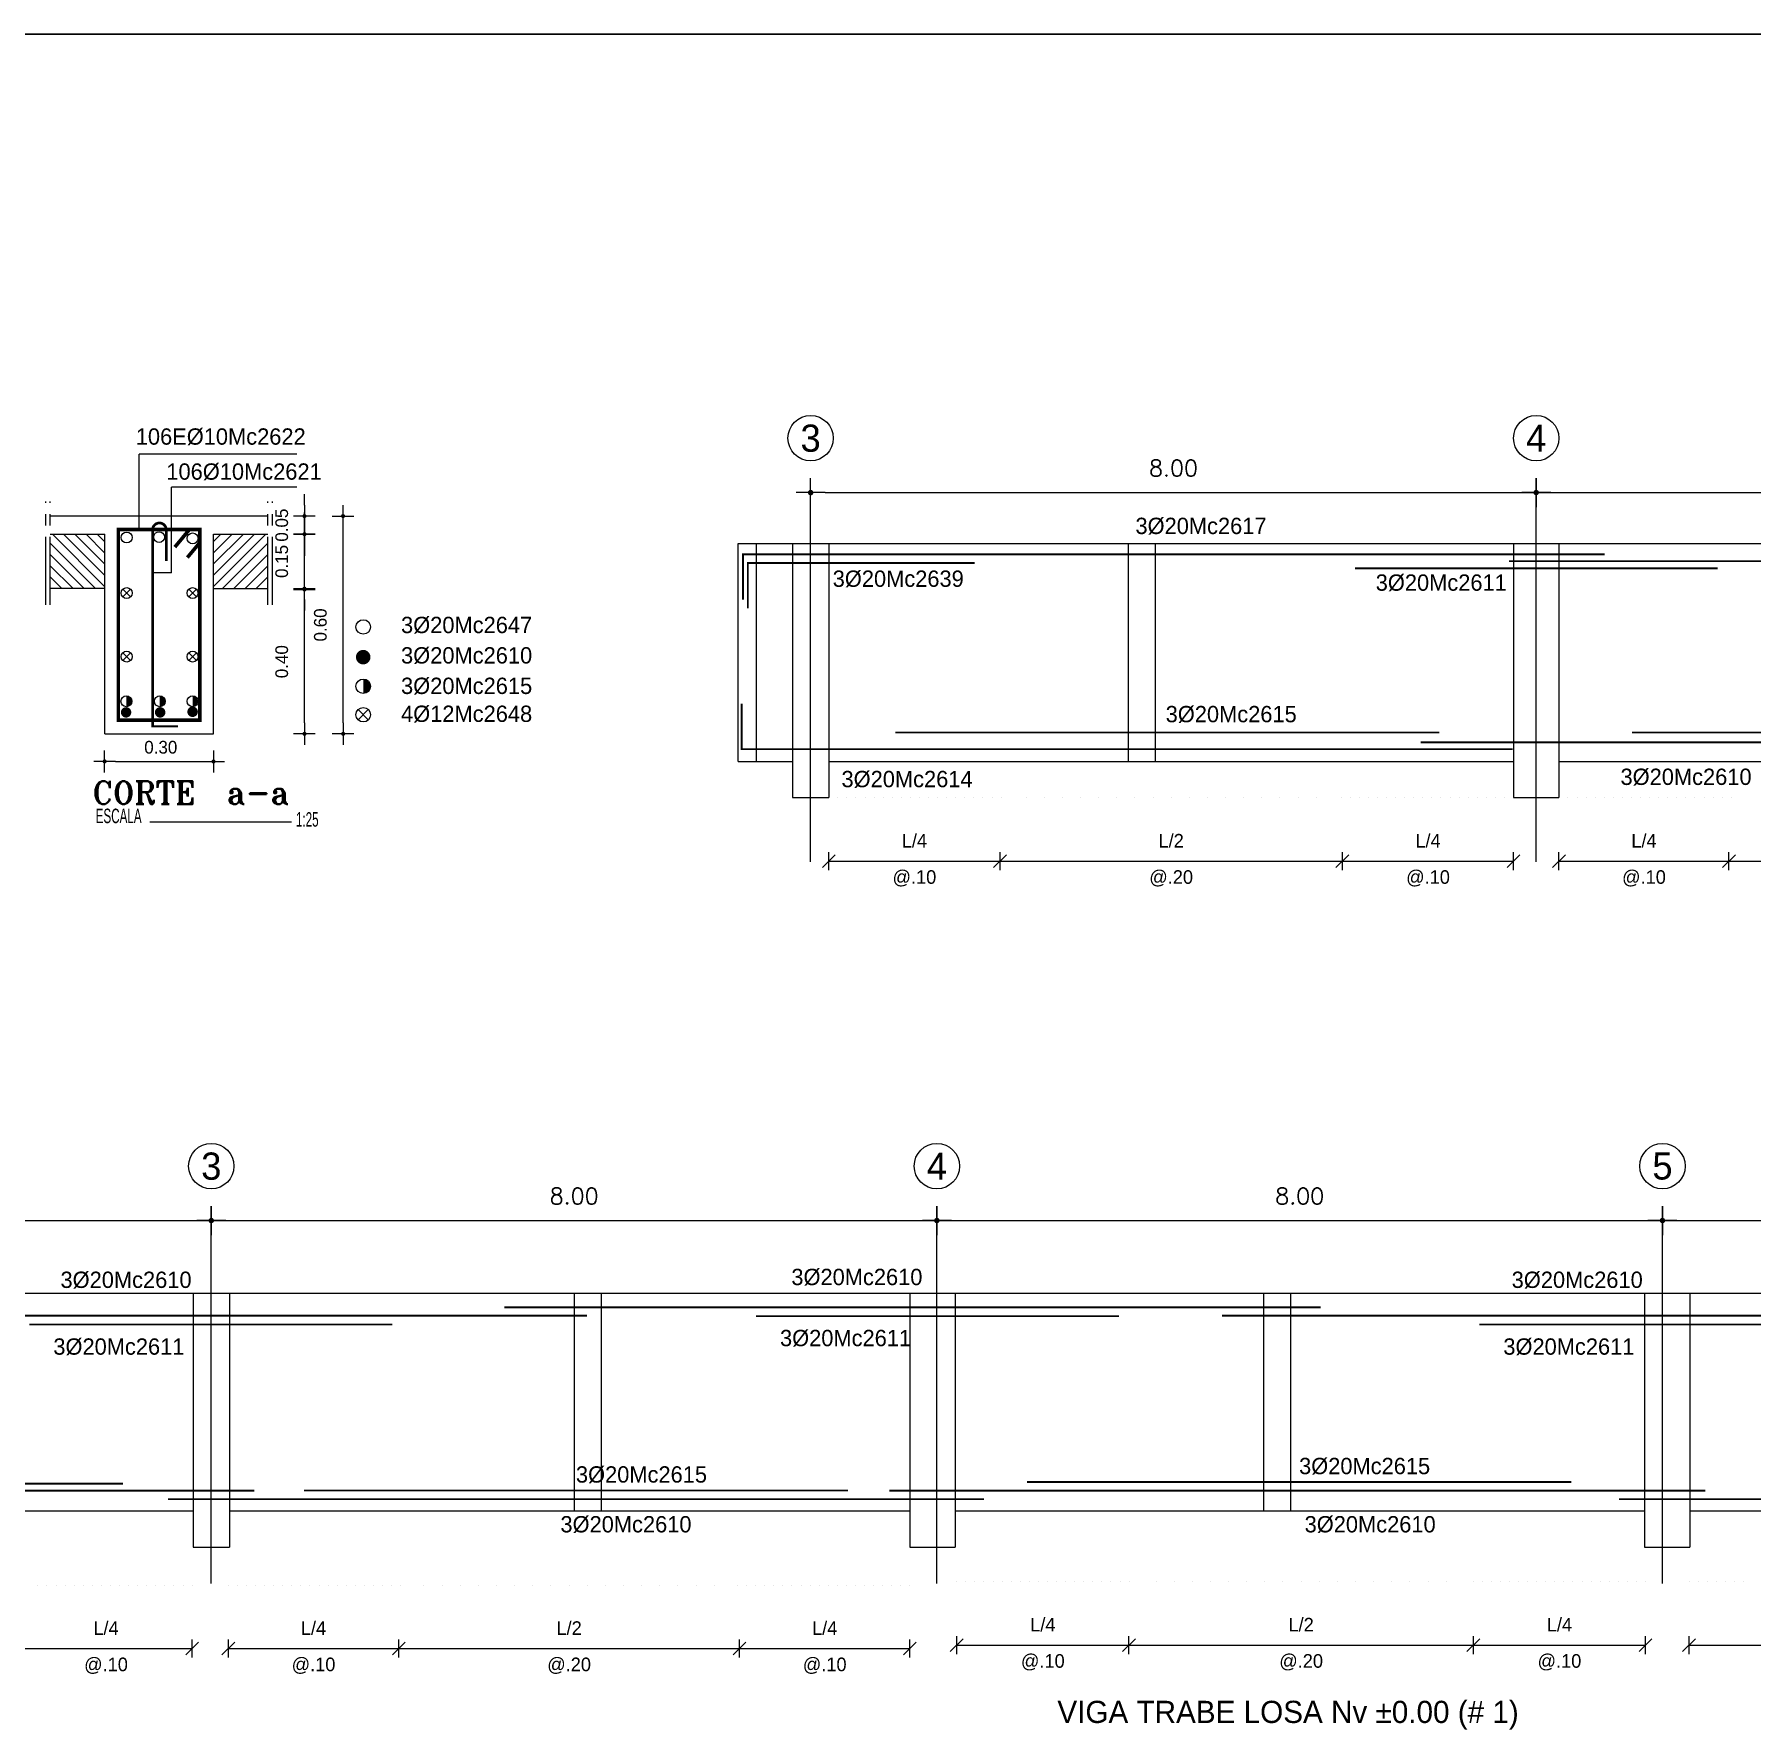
# Model space of a CAD drawing. Extents: x -2 to 140, y 23 to 108.
# Drawn here: x 49.76 to 68.69, y 81.12 to 99.81 of the extents above; entities that cross this region are included whole.
import ezdxf
from ezdxf.enums import TextEntityAlignment as Align

# ---------------------------------------------------------------- set-up
doc = ezdxf.new("R2010")
doc.units = 0
doc.header["$MEASUREMENT"] = 0
doc.linetypes.add('CENTER2', pattern=[1.125, 0.75, -0.125, 0.125, -0.125])
doc.layers.get('0').update_dxf_attribs({"linetype": 'CONTINUOUS'})
doc.layers.get('DEFPOINTS').update_dxf_attribs({"color": 8, "linetype": 'CONTINUOUS'})
for name, color, linetype in [('ACEROS', 5, 'CONTINUOUS'), ('EJES', 1, 'CONTINUOUS'), ('ESTRIBOS', 2, 'CONTINUOUS'), ('HIERROS', 5, 'CONTINUOUS'), ('L1', 5, 'CONTINUOUS'), ('LINEAS', 7, 'CONTINUOUS'), ('PLANILL1', 7, 'CONTINUOUS'), ('VIGAS', 7, 'CONTINUOUS')]:
    doc.layers.add(name, color=color, linetype=linetype)
doc.styles.add('ROMANT', font='romant')
doc.styles.add('STANDART', font='TXT.SHX', dxfattribs={"height": 0.18})
doc.dimstyles.new('ESCALA25', dxfattribs={"dimscale": 2, "dimtxt": 0.07, "dimasz": 0.06, "dimexe": 0, "dimexo": 0.06, "dimgap": 0.09, "dimtad": 1, "dimlfac": 0.25, "dimzin": 0, "dimtxsty": 'STANDARD', "dimblk": 'DOT', "dimcen": 0.09, "dimse1": 1, "dimse2": 1, "dimclrd": 1, "dimclre": 1, "dimclrt": 2, "dimazin": 3, "dimtfac": 1, "dimtix": 1, "dimtmove": 0, "dimatfit": 3, "dimtvp": 1.428571, "dimtolj": 1, "dimtzin": 0})
doc.dimstyles.new('STYLE100', dxfattribs={"dimscale": 2, "dimtxt": 0.08, "dimasz": 0.08, "dimexe": 0, "dimexo": 0.06, "dimgap": 0.09, "dimtad": 1, "dimzin": 0, "dimtxsty": 'STANDART', "dimblk": 'DOT', "dimcen": 0.09, "dimse1": 1, "dimse2": 1, "dimclrd": 1, "dimclre": 1, "dimclrt": 2, "dimazin": 3, "dimtfac": 1, "dimtix": 1, "dimtmove": 0, "dimatfit": 3, "dimtvp": 1.25, "dimtolj": 1, "dimtzin": 0})

# ---------------------------------------------------------------- blocks, each defined once
blk = doc.blocks.new('DOT')
at = {"color": 0}
for p, q in [((-1, 0), (1, 0)), ((0, 1), (0, -1))]:
    blk.add_line(p, q, dxfattribs=at)
at = {"color": 2, "linetype": 'BYBLOCK', "const_width": 0.1875}
blk.add_lwpolyline([(0.09375, 0, 1), (-0.09375, 0, 1)], format="xyb", close=True, dxfattribs=at)
blk = doc.blocks.new('*D4')
at = {"color": 1, "linetype": 'BYBLOCK'}
blk.add_line((30.108, 32.466), (31.068, 32.466), dxfattribs=at)
at = {"layer": 'DEFPOINTS', "color": 0, "linetype": 'BYBLOCK'}
for p in [(29.988, 32.401), (31.188, 32.466), (31.188, 32.401)]:
    blk.add_point(p, dxfattribs=at)
at = {"color": 1, "linetype": 'BYBLOCK', "xscale": 0.12, "yscale": 0.12, "zscale": 0.12, "rotation": 180}
blk.add_blockref('DOT', (29.988, 32.466), dxfattribs=at)
at = {"color": 1, "linetype": 'BYBLOCK', "xscale": 0.12, "yscale": 0.12, "zscale": 0.12}
blk.add_blockref('DOT', (31.188, 32.466), dxfattribs=at)
at = {"color": 2, "linetype": 'BYBLOCK', "insert": (30.607, 32.622), "char_height": 0.14, "attachment_point": 5}
blk.add_mtext('\\A1;0.30', dxfattribs=at)
blk = doc.blocks.new('_DOT')
at = {"color": 0, "linetype": 'BYBLOCK'}
blk.add_line((-0.5, 0), (-1, 0), dxfattribs=at)
at = {"color": 0, "linetype": 'BYBLOCK', "const_width": 0.5}
blk.add_lwpolyline([(-0.25, 0, 1), (0.25, 0, 1)], format="xyb", close=True, dxfattribs=at)
blk = doc.blocks.new('*X1')
at = {"color": 0}
for p, q in [((24.221, 27.809), (24.797, 28.386)), ((24.221, 27.933), (24.674, 28.386)), ((24.221, 28.057), (24.55, 28.386)), ((24.221, 28.181), (24.426, 28.386)), ((24.221, 28.304), (24.302, 28.386)), ((24.321, 27.786), (24.821, 28.286)), ((24.445, 27.786), (24.821, 28.162)), ((24.568, 27.786), (24.821, 28.038)), ((24.692, 27.786), (24.821, 27.914)), ((24.816, 27.786), (24.821, 27.791))]:
    blk.add_line(p, q, dxfattribs=at)
blk = doc.blocks.new('*D2')
at = {"color": 1, "linetype": 'BYBLOCK'}
for p, q in [((32.191, 35.091), (32.191, 35.211)), ((32.191, 34.371), (32.191, 34.971)), ((32.191, 34.251), (32.191, 34.131))]:
    blk.add_line(p, q, dxfattribs=at)
at = {"layer": 'DEFPOINTS', "color": 0, "linetype": 'BYBLOCK'}
for p in [(31.188, 34.971), (32.191, 34.971), (31.188, 34.371)]:
    blk.add_point(p, dxfattribs=at)
at = {"color": 1, "linetype": 'BYBLOCK', "xscale": 0.12, "yscale": 0.12, "zscale": 0.12}
for p, rotation in [((32.191, 34.971), 270), ((32.191, 34.371), 90)]:
    blk.add_blockref('DOT', p, dxfattribs=dict(at, rotation=rotation))
at = {"color": 2, "linetype": 'BYBLOCK', "insert": (31.941, 34.671), "char_height": 0.14, "attachment_point": 5, "rotation": 90}
blk.add_mtext('\\A1;0.15', dxfattribs=at)
blk = doc.blocks.new('*D3')
at = {"color": 1, "linetype": 'BYBLOCK'}
blk.add_line((32.617, 32.891), (32.617, 35.051), dxfattribs=at)
at = {"layer": 'DEFPOINTS', "color": 0, "linetype": 'BYBLOCK'}
for p in [(31.228, 35.171), (32.617, 35.171), (31.228, 32.771)]:
    blk.add_point(p, dxfattribs=at)
at = {"color": 1, "linetype": 'BYBLOCK', "xscale": 0.12, "yscale": 0.12, "zscale": 0.12}
for p, rotation in [((32.617, 35.171), 90), ((32.617, 32.771), 270)]:
    blk.add_blockref('DOT', p, dxfattribs=dict(at, rotation=rotation))
at = {"color": 2, "linetype": 'BYBLOCK', "insert": (32.367, 33.971), "char_height": 0.14, "attachment_point": 5, "rotation": 90}
blk.add_mtext('\\A1;0.60', dxfattribs=at)
blk = doc.blocks.new('*D5')
at = {"color": 1, "linetype": 'BYBLOCK'}
blk.add_line((32.191, 32.891), (32.191, 34.241), dxfattribs=at)
at = {"layer": 'DEFPOINTS', "color": 0, "linetype": 'BYBLOCK'}
for p in [(31.273, 34.361), (32.191, 34.361), (31.273, 32.771)]:
    blk.add_point(p, dxfattribs=at)
at = {"color": 1, "linetype": 'BYBLOCK', "xscale": 0.12, "yscale": 0.12, "zscale": 0.12}
for p, rotation in [((32.191, 34.361), 90), ((32.191, 32.771), 270)]:
    blk.add_blockref('DOT', p, dxfattribs=dict(at, rotation=rotation))
at = {"color": 2, "linetype": 'BYBLOCK', "insert": (31.941, 33.566), "char_height": 0.14, "attachment_point": 5, "rotation": 90}
blk.add_mtext('\\A1;0.40', dxfattribs=at)
blk = doc.blocks.new('*D6')
at = {"color": 1, "linetype": 'BYBLOCK'}
for p, q in [((32.191, 35.291), (32.191, 35.411)), ((32.191, 34.971), (32.191, 35.171)), ((32.191, 34.851), (32.191, 34.731))]:
    blk.add_line(p, q, dxfattribs=at)
at = {"layer": 'DEFPOINTS', "color": 0, "linetype": 'BYBLOCK'}
for p in [(32.191, 35.171), (32.191, 35.171), (31.188, 34.971)]:
    blk.add_point(p, dxfattribs=at)
at = {"color": 1, "linetype": 'BYBLOCK', "xscale": 0.12, "yscale": 0.12, "zscale": 0.12}
for p, rotation in [((32.191, 35.171), 270), ((32.191, 34.971), 90)]:
    blk.add_blockref('DOT', p, dxfattribs=dict(at, rotation=rotation))
at = {"color": 2, "linetype": 'BYBLOCK', "insert": (31.941, 35.071), "char_height": 0.14, "attachment_point": 5, "rotation": 90}
blk.add_mtext('\\A1;0.05', dxfattribs=at)
blk = doc.blocks.new('*D126')
at = {"color": 1, "linetype": 'BYBLOCK'}
blk.add_line((58.477, 94.761), (66.157, 94.761), dxfattribs=at)
at = {"layer": 'DEFPOINTS', "color": 0, "linetype": 'BYBLOCK'}
for p in [(58.317, 94.761), (66.317, 94.761), (66.317, 94.761)]:
    blk.add_point(p, dxfattribs=at)
at = {"color": 1, "linetype": 'BYBLOCK', "xscale": 0.16, "yscale": 0.16, "zscale": 0.16, "rotation": 180}
blk.add_blockref('DOT', (58.317, 94.761), dxfattribs=at)
at = {"color": 1, "linetype": 'BYBLOCK', "xscale": 0.16, "yscale": 0.16, "zscale": 0.16}
blk.add_blockref('DOT', (66.317, 94.761), dxfattribs=at)
at = {"color": 2, "linetype": 'BYBLOCK', "insert": (62.317, 95.031), "char_height": 0.18, "attachment_point": 5, "style": 'STANDART'}
blk.add_mtext('\\A1;8.00', dxfattribs=at)
blk = doc.blocks.new('*D127')
at = {"color": 1, "linetype": 'BYBLOCK'}
blk.add_line((66.477, 94.761), (74.157, 94.761), dxfattribs=at)
at = {"layer": 'DEFPOINTS', "color": 0, "linetype": 'BYBLOCK'}
for p in [(66.317, 94.761), (74.317, 94.761), (74.317, 94.761)]:
    blk.add_point(p, dxfattribs=at)
at = {"color": 1, "linetype": 'BYBLOCK', "xscale": 0.16, "yscale": 0.16, "zscale": 0.16, "rotation": 180}
blk.add_blockref('DOT', (66.317, 94.761), dxfattribs=at)
at = {"color": 1, "linetype": 'BYBLOCK', "xscale": 0.16, "yscale": 0.16, "zscale": 0.16}
blk.add_blockref('DOT', (74.317, 94.761), dxfattribs=at)
at = {"color": 2, "linetype": 'BYBLOCK', "insert": (70.317, 95.031), "char_height": 0.18, "attachment_point": 5, "style": 'STANDART'}
blk.add_mtext('\\A1;8.00', dxfattribs=at)
blk = doc.blocks.new('*D133')
at = {"color": 1, "linetype": 'BYBLOCK'}
blk.add_line((43.869, 86.736), (51.549, 86.736), dxfattribs=at)
at = {"layer": 'DEFPOINTS', "color": 0, "linetype": 'BYBLOCK'}
for p in [(43.709, 86.736), (51.709, 86.736), (51.709, 86.736)]:
    blk.add_point(p, dxfattribs=at)
at = {"color": 1, "linetype": 'BYBLOCK', "xscale": 0.16, "yscale": 0.16, "zscale": 0.16, "rotation": 180}
blk.add_blockref('DOT', (43.709, 86.736), dxfattribs=at)
at = {"color": 1, "linetype": 'BYBLOCK', "xscale": 0.16, "yscale": 0.16, "zscale": 0.16}
blk.add_blockref('DOT', (51.709, 86.736), dxfattribs=at)
at = {"color": 2, "linetype": 'BYBLOCK', "insert": (47.709, 87.006), "char_height": 0.18, "attachment_point": 5, "style": 'STANDART'}
blk.add_mtext('\\A1;8.00', dxfattribs=at)
blk = doc.blocks.new('*D134')
at = {"color": 1, "linetype": 'BYBLOCK'}
blk.add_line((51.869, 86.736), (59.549, 86.736), dxfattribs=at)
at = {"layer": 'DEFPOINTS', "color": 0, "linetype": 'BYBLOCK'}
for p in [(51.709, 86.736), (59.709, 86.736), (59.709, 86.736)]:
    blk.add_point(p, dxfattribs=at)
at = {"color": 1, "linetype": 'BYBLOCK', "xscale": 0.16, "yscale": 0.16, "zscale": 0.16, "rotation": 180}
blk.add_blockref('DOT', (51.709, 86.736), dxfattribs=at)
at = {"color": 1, "linetype": 'BYBLOCK', "xscale": 0.16, "yscale": 0.16, "zscale": 0.16}
blk.add_blockref('DOT', (59.709, 86.736), dxfattribs=at)
at = {"color": 2, "linetype": 'BYBLOCK', "insert": (55.709, 87.006), "char_height": 0.18, "attachment_point": 5, "style": 'STANDART'}
blk.add_mtext('\\A1;8.00', dxfattribs=at)
blk = doc.blocks.new('*D135')
at = {"color": 1, "linetype": 'BYBLOCK'}
blk.add_line((59.869, 86.736), (67.549, 86.736), dxfattribs=at)
at = {"layer": 'DEFPOINTS', "color": 0, "linetype": 'BYBLOCK'}
for p in [(59.709, 86.736), (67.709, 86.736), (67.709, 86.736)]:
    blk.add_point(p, dxfattribs=at)
at = {"color": 1, "linetype": 'BYBLOCK', "xscale": 0.16, "yscale": 0.16, "zscale": 0.16, "rotation": 180}
blk.add_blockref('DOT', (59.709, 86.736), dxfattribs=at)
at = {"color": 1, "linetype": 'BYBLOCK', "xscale": 0.16, "yscale": 0.16, "zscale": 0.16}
blk.add_blockref('DOT', (67.709, 86.736), dxfattribs=at)
at = {"color": 2, "linetype": 'BYBLOCK', "insert": (63.709, 87.006), "char_height": 0.18, "attachment_point": 5, "style": 'STANDART'}
blk.add_mtext('\\A1;8.00', dxfattribs=at)
blk = doc.blocks.new('*D136')
at = {"color": 1, "linetype": 'BYBLOCK'}
blk.add_line((67.869, 86.736), (75.549, 86.736), dxfattribs=at)
at = {"layer": 'DEFPOINTS', "color": 0, "linetype": 'BYBLOCK'}
for p in [(67.709, 86.736), (75.709, 86.736), (75.709, 86.736)]:
    blk.add_point(p, dxfattribs=at)
at = {"color": 1, "linetype": 'BYBLOCK', "xscale": 0.16, "yscale": 0.16, "zscale": 0.16, "rotation": 180}
blk.add_blockref('DOT', (67.709, 86.736), dxfattribs=at)
at = {"color": 1, "linetype": 'BYBLOCK', "xscale": 0.16, "yscale": 0.16, "zscale": 0.16}
blk.add_blockref('DOT', (75.709, 86.736), dxfattribs=at)
at = {"color": 2, "linetype": 'BYBLOCK', "insert": (71.709, 87.006), "char_height": 0.18, "attachment_point": 5, "style": 'STANDART'}
blk.add_mtext('\\A1;8.00', dxfattribs=at)

msp = doc.modelspace()

# ---------------------------------------------------------------- linework, layer by layer
at = {"color": 6}
msp.add_line((30.163, 99.813), (139.82, 99.813), dxfattribs=at)
for p, q in [((58.447, 90.627), (58.588, 90.769)), ((58.517, 90.598), (58.517, 90.798)), ((58.517, 90.698), (60.405, 90.698)), ((60.334, 90.627), (60.476, 90.769)), ((60.405, 90.598), (60.405, 90.798)), ((60.405, 90.698), (64.18, 90.698)), ((64.109, 90.627), (64.251, 90.769)), ((64.18, 90.598), (64.18, 90.798)), ((64.18, 90.698), (66.067, 90.698)), ((65.997, 90.627), (66.138, 90.769)), ((66.067, 90.598), (66.067, 90.798)), ((66.497, 90.627), (66.638, 90.769)), ((66.567, 90.598), (66.567, 90.798)), ((66.567, 90.698), (68.442, 90.698)), ((68.372, 90.627), (68.513, 90.769)), ((68.442, 90.598), (68.442, 90.798)), ((68.442, 90.698), (72.192, 90.698)), ((49.599, 82.018), (51.497, 82.018)), ((51.427, 81.947), (51.568, 82.088)), ((51.497, 81.918), (51.497, 82.118)), ((51.826, 81.947), (51.968, 82.088)), ((51.897, 81.918), (51.897, 82.118)), ((51.897, 82.018), (53.776, 82.018)), ((53.705, 81.947), (53.846, 82.088)), ((53.776, 81.918), (53.776, 82.118)), ((53.776, 82.018), (57.533, 82.018)), ((57.462, 81.947), (57.604, 82.088)), ((57.533, 81.918), (57.533, 82.118)), ((57.533, 82.018), (59.411, 82.018)), ((59.341, 81.947), (59.482, 82.088)), ((59.411, 81.918), (59.411, 82.118)), ((59.857, 81.985), (59.999, 82.126)), ((59.928, 81.956), (59.928, 82.156)), ((59.928, 82.056), (61.827, 82.056)), ((61.756, 81.985), (61.897, 82.126)), ((61.827, 81.956), (61.827, 82.156)), ((61.827, 82.056), (65.624, 82.056)), ((65.553, 81.985), (65.695, 82.126)), ((65.624, 81.956), (65.624, 82.156)), ((65.624, 82.056), (67.522, 82.056)), ((67.452, 81.985), (67.593, 82.126)), ((67.522, 81.956), (67.522, 82.156)), ((67.931, 81.985), (68.073, 82.126)), ((68.002, 81.956), (68.002, 82.156)), ((68.002, 82.056), (69.881, 82.056))]:
    msp.add_line(p, q)
for centre in [(58.317, 95.361), (66.317, 95.361), (51.709, 87.336), (59.709, 87.336), (67.709, 87.336)]:
    msp.add_circle(centre, 0.25)
at = {"layer": 'ACEROS', "color": 5, "linetype": 'CONTINUOUS', "const_width": 0.04}
msp.add_lwpolyline([(50.684, 92.253), (50.684, 94.353), (51.584, 94.353), (51.584, 92.253)], close=True, dxfattribs=at)
at = {"layer": 'ACEROS', "const_width": 0.02}
for points in [[(67.071, 94.08), (57.571, 94.08), (57.571, 93.58)], [(60.125, 93.984), (57.625, 93.984), (57.625, 93.484)], [(68.319, 93.926), (64.319, 93.926)], [(66.018, 94.005), (75.018, 94.005)], [(66.056, 91.933), (57.556, 91.933), (57.556, 92.433)], [(65.25, 92.116), (59.25, 92.116)], [(73.372, 92.116), (67.372, 92.116)], [(65.044, 92.008), (74.044, 92.008)], [(54.94, 85.779), (63.94, 85.779)], [(46.852, 85.687), (55.852, 85.687)], [(53.704, 85.589), (49.704, 85.589)], [(61.716, 85.682), (57.716, 85.682)], [(62.852, 85.687), (71.852, 85.687)], [(69.69, 85.589), (65.69, 85.589)], [(43.183, 83.759), (52.183, 83.759)], [(50.737, 83.835), (44.737, 83.835)], [(58.73, 83.761), (52.73, 83.761)], [(59.183, 83.759), (68.183, 83.759)], [(66.703, 83.854), (60.703, 83.854)], [(51.23, 83.665), (60.23, 83.665)], [(67.23, 83.665), (76.23, 83.665)]]:
    msp.add_lwpolyline(points, dxfattribs=at)
at = {"layer": 'DEFPOINTS', "color": 0, "linetype": 'BYBLOCK'}
msp.add_point((50.227, 92.103), dxfattribs=at)
at = {"layer": 'EJES', "color": 7, "linetype": 'CONTINUOUS'}
for p, q in [((51.27, 93.875), (51.27, 94.819)), ((51.27, 93.875), (51.062, 93.875)), ((51.033, 91.131), (52.594, 91.131))]:
    msp.add_line(p, q, dxfattribs=at)
at = {"layer": 'EJES'}
for p, q in [((58.317, 90.692), (58.317, 94.761)), ((66.317, 90.692), (66.317, 94.761)), ((51.709, 82.736), (51.709, 86.736)), ((59.709, 82.736), (59.709, 86.736)), ((67.709, 82.736), (67.709, 86.736))]:
    msp.add_line(p, q, dxfattribs=at)
at = {"layer": 'ESTRIBOS'}
for p, q in [((58.517, 91.398), (58.517, 91.398)), ((58.617, 91.398), (58.617, 91.398)), ((58.717, 91.398), (58.717, 91.398)), ((58.817, 91.398), (58.817, 91.398)), ((58.917, 91.398), (58.917, 91.398)), ((59.017, 91.398), (59.017, 91.398)), ((59.117, 91.398), (59.117, 91.398)), ((59.217, 91.398), (59.217, 91.398)), ((59.317, 91.398), (59.317, 91.398)), ((59.417, 91.398), (59.417, 91.398)), ((59.517, 91.398), (59.517, 91.398)), ((59.617, 91.398), (59.617, 91.398)), ((59.717, 91.398), (59.717, 91.398)), ((59.817, 91.398), (59.817, 91.398)), ((59.917, 91.398), (59.917, 91.398)), ((60.017, 91.398), (60.017, 91.398)), ((60.117, 91.398), (60.117, 91.398)), ((60.217, 91.398), (60.217, 91.398)), ((60.317, 91.398), (60.317, 91.398)), ((60.417, 91.398), (60.417, 91.398)), ((60.692, 91.398), (60.692, 91.398)), ((60.892, 91.398), (60.892, 91.398)), ((61.092, 91.398), (61.092, 91.398)), ((61.292, 91.398), (61.292, 91.398)), ((61.492, 91.398), (61.492, 91.398)), ((61.692, 91.398), (61.692, 91.398)), ((61.892, 91.398), (61.892, 91.398)), ((62.092, 91.398), (62.092, 91.398)), ((62.292, 91.398), (62.292, 91.398)), ((62.492, 91.398), (62.492, 91.398)), ((62.692, 91.398), (62.692, 91.398)), ((62.892, 91.398), (62.892, 91.398)), ((63.092, 91.398), (63.092, 91.398)), ((63.292, 91.398), (63.292, 91.398)), ((63.492, 91.398), (63.492, 91.398)), ((63.692, 91.398), (63.692, 91.398)), ((63.892, 91.398), (63.892, 91.398)), ((64.167, 91.398), (64.167, 91.398)), ((64.267, 91.398), (64.267, 91.398)), ((64.367, 91.398), (64.367, 91.398)), ((64.467, 91.398), (64.467, 91.398)), ((64.567, 91.398), (64.567, 91.398)), ((64.667, 91.398), (64.667, 91.398)), ((64.767, 91.398), (64.767, 91.398)), ((64.867, 91.398), (64.867, 91.398)), ((64.967, 91.398), (64.967, 91.398)), ((65.067, 91.398), (65.067, 91.398)), ((65.167, 91.398), (65.167, 91.398)), ((65.267, 91.398), (65.267, 91.398)), ((65.367, 91.398), (65.367, 91.398)), ((65.467, 91.398), (65.467, 91.398)), ((65.567, 91.398), (65.567, 91.398)), ((65.667, 91.398), (65.667, 91.398)), ((65.767, 91.398), (65.767, 91.398)), ((65.867, 91.398), (65.867, 91.398)), ((65.967, 91.398), (65.967, 91.398)), ((66.067, 91.398), (66.067, 91.398)), ((66.567, 91.398), (66.567, 91.398)), ((66.667, 91.398), (66.667, 91.398)), ((66.767, 91.398), (66.767, 91.398)), ((66.867, 91.398), (66.867, 91.398)), ((66.967, 91.398), (66.967, 91.398)), ((67.067, 91.398), (67.067, 91.398)), ((67.167, 91.398), (67.167, 91.398)), ((67.267, 91.398), (67.267, 91.398)), ((67.367, 91.398), (67.367, 91.398)), ((67.467, 91.398), (67.467, 91.398)), ((67.567, 91.398), (67.567, 91.398)), ((67.667, 91.398), (67.667, 91.398)), ((67.767, 91.398), (67.767, 91.398)), ((67.867, 91.398), (67.867, 91.398)), ((67.967, 91.398), (67.967, 91.398)), ((68.067, 91.398), (68.067, 91.398)), ((68.167, 91.398), (68.167, 91.398)), ((68.267, 91.398), (68.267, 91.398)), ((68.367, 91.398), (68.367, 91.398)), ((68.467, 91.398), (68.467, 91.398)), ((59.928, 82.756), (59.928, 82.756)), ((60.028, 82.756), (60.028, 82.756)), ((60.128, 82.756), (60.128, 82.756)), ((60.228, 82.756), (60.228, 82.756)), ((60.328, 82.756), (60.328, 82.756)), ((60.428, 82.756), (60.428, 82.756)), ((60.528, 82.756), (60.528, 82.756)), ((60.628, 82.756), (60.628, 82.756)), ((60.728, 82.756), (60.728, 82.756)), ((60.828, 82.756), (60.828, 82.756)), ((60.928, 82.756), (60.928, 82.756)), ((61.028, 82.756), (61.028, 82.756)), ((61.128, 82.756), (61.128, 82.756)), ((61.228, 82.756), (61.228, 82.756)), ((61.328, 82.756), (61.328, 82.756)), ((61.428, 82.756), (61.428, 82.756)), ((61.528, 82.756), (61.528, 82.756)), ((61.628, 82.756), (61.628, 82.756)), ((61.728, 82.756), (61.728, 82.756)), ((61.828, 82.756), (61.828, 82.756)), ((62.125, 82.756), (62.125, 82.756)), ((62.325, 82.756), (62.325, 82.756)), ((62.525, 82.756), (62.525, 82.756)), ((62.725, 82.756), (62.725, 82.756)), ((62.925, 82.756), (62.925, 82.756)), ((63.125, 82.756), (63.125, 82.756)), ((63.325, 82.756), (63.325, 82.756)), ((63.525, 82.756), (63.525, 82.756)), ((63.725, 82.756), (63.725, 82.756)), ((63.925, 82.756), (63.925, 82.756)), ((64.125, 82.756), (64.125, 82.756)), ((64.325, 82.756), (64.325, 82.756)), ((64.525, 82.756), (64.525, 82.756)), ((64.725, 82.756), (64.725, 82.756)), ((64.925, 82.756), (64.925, 82.756)), ((65.125, 82.756), (65.125, 82.756)), ((65.325, 82.756), (65.325, 82.756)), ((65.622, 82.756), (65.622, 82.756)), ((65.722, 82.756), (65.722, 82.756)), ((65.822, 82.756), (65.822, 82.756)), ((65.922, 82.756), (65.922, 82.756)), ((66.022, 82.756), (66.022, 82.756)), ((66.122, 82.756), (66.122, 82.756)), ((66.222, 82.756), (66.222, 82.756)), ((66.322, 82.756), (66.322, 82.756)), ((66.422, 82.756), (66.422, 82.756)), ((66.522, 82.756), (66.522, 82.756)), ((66.622, 82.756), (66.622, 82.756)), ((66.722, 82.756), (66.722, 82.756)), ((66.822, 82.756), (66.822, 82.756)), ((66.922, 82.756), (66.922, 82.756)), ((67.022, 82.756), (67.022, 82.756)), ((67.122, 82.756), (67.122, 82.756)), ((67.222, 82.756), (67.222, 82.756)), ((67.322, 82.756), (67.322, 82.756)), ((67.422, 82.756), (67.422, 82.756)), ((67.522, 82.756), (67.522, 82.756)), ((68.002, 82.756), (68.002, 82.756)), ((68.102, 82.756), (68.102, 82.756)), ((68.202, 82.756), (68.202, 82.756)), ((68.302, 82.756), (68.302, 82.756)), ((68.402, 82.756), (68.402, 82.756)), ((68.502, 82.756), (68.502, 82.756)), ((68.602, 82.756), (68.602, 82.756)), ((49.797, 82.718), (49.797, 82.718)), ((49.897, 82.718), (49.897, 82.718)), ((49.997, 82.718), (49.997, 82.718)), ((50.097, 82.718), (50.097, 82.718)), ((50.197, 82.718), (50.197, 82.718)), ((50.297, 82.718), (50.297, 82.718)), ((50.397, 82.718), (50.397, 82.718)), ((50.497, 82.718), (50.497, 82.718)), ((50.597, 82.718), (50.597, 82.718)), ((50.697, 82.718), (50.697, 82.718)), ((50.797, 82.718), (50.797, 82.718)), ((50.897, 82.718), (50.897, 82.718)), ((50.997, 82.718), (50.997, 82.718)), ((51.097, 82.718), (51.097, 82.718)), ((51.197, 82.718), (51.197, 82.718)), ((51.297, 82.718), (51.297, 82.718)), ((51.397, 82.718), (51.397, 82.718)), ((51.497, 82.718), (51.497, 82.718)), ((51.897, 82.718), (51.897, 82.718)), ((51.997, 82.718), (51.997, 82.718)), ((52.097, 82.718), (52.097, 82.718)), ((52.197, 82.718), (52.197, 82.718)), ((52.297, 82.718), (52.297, 82.718)), ((52.397, 82.718), (52.397, 82.718)), ((52.497, 82.718), (52.497, 82.718)), ((52.597, 82.718), (52.597, 82.718)), ((52.697, 82.718), (52.697, 82.718)), ((52.797, 82.718), (52.797, 82.718)), ((52.897, 82.718), (52.897, 82.718)), ((52.997, 82.718), (52.997, 82.718)), ((53.097, 82.718), (53.097, 82.718)), ((53.197, 82.718), (53.197, 82.718)), ((53.297, 82.718), (53.297, 82.718)), ((53.397, 82.718), (53.397, 82.718)), ((53.497, 82.718), (53.497, 82.718)), ((53.597, 82.718), (53.597, 82.718)), ((53.697, 82.718), (53.697, 82.718)), ((53.797, 82.718), (53.797, 82.718)), ((54.054, 82.718), (54.054, 82.718)), ((54.254, 82.718), (54.254, 82.718)), ((54.454, 82.718), (54.454, 82.718)), ((54.654, 82.718), (54.654, 82.718)), ((54.854, 82.718), (54.854, 82.718)), ((55.054, 82.718), (55.054, 82.718)), ((55.254, 82.718), (55.254, 82.718)), ((55.454, 82.718), (55.454, 82.718)), ((55.654, 82.718), (55.654, 82.718)), ((55.854, 82.718), (55.854, 82.718)), ((56.054, 82.718), (56.054, 82.718)), ((56.254, 82.718), (56.254, 82.718)), ((56.454, 82.718), (56.454, 82.718)), ((56.654, 82.718), (56.654, 82.718)), ((56.854, 82.718), (56.854, 82.718)), ((57.054, 82.718), (57.054, 82.718)), ((57.254, 82.718), (57.254, 82.718)), ((57.511, 82.718), (57.511, 82.718)), ((57.611, 82.718), (57.611, 82.718)), ((57.711, 82.718), (57.711, 82.718)), ((57.811, 82.718), (57.811, 82.718)), ((57.911, 82.718), (57.911, 82.718)), ((58.011, 82.718), (58.011, 82.718)), ((58.111, 82.718), (58.111, 82.718)), ((58.211, 82.718), (58.211, 82.718)), ((58.311, 82.718), (58.311, 82.718)), ((58.411, 82.718), (58.411, 82.718)), ((58.511, 82.718), (58.511, 82.718)), ((58.611, 82.718), (58.611, 82.718)), ((58.711, 82.718), (58.711, 82.718)), ((58.811, 82.718), (58.811, 82.718)), ((58.911, 82.718), (58.911, 82.718)), ((59.011, 82.718), (59.011, 82.718)), ((59.111, 82.718), (59.111, 82.718)), ((59.211, 82.718), (59.211, 82.718)), ((59.311, 82.718), (59.311, 82.718)), ((59.411, 82.718), (59.411, 82.718))]:
    msp.add_line(p, q, dxfattribs=at)
at = {"layer": 'L1', "color": 2, "linetype": 'CONTINUOUS'}
for points, const_width in [([(53.344, 92.947, 1), (53.424, 92.947, 1)], 0.08), ([(51.474, 92.345, 1), (51.532, 92.345, 1)], 0.0576), ([(50.741, 92.338, 1), (50.798, 92.338, 1)], 0.0576), ([(51.116, 92.338, 1), (51.174, 92.338, 1)], 0.0576)]:
    msp.add_lwpolyline(points, format="xyb", close=True, dxfattribs=dict(at, const_width=const_width))
for points, const_width in [([(53.384, 92.586, 0.414214), (53.424, 92.626, 0.414214), (53.384, 92.666, 1)], 0.08), ([(50.773, 92.432, 0.414214), (50.801, 92.46, 0.414214), (50.773, 92.489, 1)], 0.0576), ([(51.141, 92.432, 0.414214), (51.17, 92.46, 0.414214), (51.141, 92.489, 1)], 0.0576), ([(51.503, 92.432, 0.414214), (51.532, 92.46, 0.414214), (51.503, 92.489, 1)], 0.0576)]:
    msp.add_lwpolyline(points, format="xyb", dxfattribs=dict(at, const_width=const_width))
at = {"layer": 'L1', "color": 7, "linetype": 'CONTINUOUS'}
for centre in [(50.776, 94.266), (51.134, 94.27), (51.503, 94.256), (50.776, 93.653), (51.503, 93.653), (50.776, 92.953), (51.503, 92.953), (50.773, 92.46), (51.141, 92.46), (51.503, 92.46)]:
    msp.add_circle(centre, 0.06, dxfattribs=at)
at = {"layer": 'L1', "color": 8, "linetype": 'CONTINUOUS'}
for centre in [(53.384, 93.28), (53.384, 92.626), (53.384, 92.312)]:
    msp.add_circle(centre, 0.08, dxfattribs=at)
at = {"layer": 'LINEAS'}
for p, q in [((52.651, 95.186), (50.915, 95.186)), ((50.915, 94.374), (50.915, 95.186)), ((52.651, 94.819), (51.27, 94.819)), ((49.934, 94.503), (52.334, 94.503)), ((49.934, 94.303), (50.534, 94.303)), ((51.734, 93.703), (51.734, 94.303)), ((51.734, 94.303), (52.334, 94.303)), ((50.534, 93.703), (49.934, 93.703)), ((50.819, 93.61), (50.734, 93.695)), ((50.734, 93.61), (50.819, 93.695)), ((51.461, 93.61), (51.546, 93.695)), ((51.546, 93.61), (51.461, 93.695)), ((51.734, 93.703), (52.334, 93.703)), ((50.734, 92.91), (50.819, 92.995)), ((50.819, 92.91), (50.734, 92.995)), ((51.546, 92.91), (51.461, 92.995)), ((51.461, 92.91), (51.546, 92.995)), ((53.327, 92.368), (53.44, 92.255)), ((53.44, 92.368), (53.327, 92.255)), ((50.534, 92.103), (51.734, 92.103))]:
    msp.add_line(p, q, dxfattribs=at)
at = {"layer": 'LINEAS', "color": 7}
msp.add_line((50.534, 93.703), (50.534, 94.303), dxfattribs=at)
at = {"layer": 'LINEAS', "color": 7, "linetype": 'CENTER2'}
for points in [[(49.884, 93.522), (49.884, 94.664)], [(49.934, 93.522), (49.934, 94.664)], [(52.334, 93.522), (52.334, 94.664)], [(52.384, 93.522), (52.384, 94.664)]]:
    msp.add_lwpolyline(points, dxfattribs=at)
at = {"layer": 'LINEAS', "color": 3}
for points in [[(51.314, 92.184, 0.025, 0.025, 0), (51.062, 92.184, 0.03, 0.03, 0), (51.062, 94.351, 0.03, 0.03, -1), (51.212, 94.351, 0.03, 0.03, 0), (51.212, 94.007, 0.03, 0.03, 0)], [(51.341, 92.184, 0.025, 0.025, 0), (51.314, 92.184, 0.03, 0.03, 0)]]:
    msp.add_lwpolyline(points, format="xyseb", dxfattribs=at)
at = {"layer": 'LINEAS', "color": 5, "const_width": 0.04}
for points in [[(51.467, 94.353), (51.307, 94.16)], [(51.584, 94.212), (51.445, 94.045)]]:
    msp.add_lwpolyline(points, dxfattribs=at)
at = {"layer": 'LINEAS', "color": 7, "linetype": 'CONTINUOUS'}
for points in [[(50.534, 92.103), (50.534, 93.703)], [(51.734, 92.103), (51.734, 93.703)]]:
    msp.add_lwpolyline(points, dxfattribs=at)
at = {"layer": 'PLANILL1', "color": 6}
msp.add_line((139.82, 99.813), (30.222, 99.813), dxfattribs=at)
at = {"layer": 'VIGAS'}
for p, q in [((57.517, 91.798), (57.517, 94.198)), ((57.517, 94.198), (57.717, 94.198)), ((57.717, 94.198), (57.717, 91.798)), ((57.717, 94.198), (58.117, 94.198)), ((58.117, 94.198), (58.517, 94.198)), ((58.117, 94.198), (58.117, 91.398)), ((58.517, 94.198), (58.517, 91.398)), ((58.517, 94.198), (61.817, 94.198)), ((61.817, 94.198), (62.117, 94.198)), ((61.817, 94.198), (61.817, 91.798)), ((62.117, 94.198), (62.117, 91.798)), ((62.117, 94.198), (66.067, 94.198)), ((66.067, 94.198), (66.567, 94.198)), ((66.067, 94.198), (66.067, 91.398)), ((66.567, 94.198), (66.567, 91.398)), ((66.567, 94.198), (69.917, 94.198)), ((57.517, 91.798), (58.117, 91.798)), ((58.517, 91.798), (61.967, 91.798)), ((61.967, 91.798), (66.067, 91.798)), ((66.567, 91.798), (70.067, 91.798)), ((58.117, 91.398), (58.517, 91.398)), ((66.067, 91.398), (66.567, 91.398)), ((47.709, 85.936), (51.509, 85.936)), ((51.509, 85.936), (51.509, 83.136)), ((51.509, 85.936), (51.909, 85.936)), ((51.909, 85.936), (51.909, 83.136)), ((51.909, 85.936), (55.709, 85.936)), ((55.709, 85.936), (56.009, 85.936)), ((55.709, 85.936), (55.709, 83.536)), ((56.009, 85.936), (56.009, 83.536)), ((56.009, 85.936), (59.409, 85.936)), ((59.409, 85.936), (59.409, 83.136)), ((59.409, 85.936), (59.909, 85.936)), ((59.909, 85.936), (59.909, 83.136)), ((59.909, 85.936), (63.309, 85.936)), ((63.309, 85.936), (63.309, 83.536)), ((63.309, 85.936), (63.609, 85.936)), ((63.609, 85.936), (67.509, 85.936)), ((63.609, 85.936), (63.609, 83.536)), ((67.509, 85.936), (67.509, 83.136)), ((67.509, 85.936), (68.009, 85.936)), ((68.009, 85.936), (68.009, 83.136)), ((68.009, 85.936), (71.409, 85.936)), ((47.709, 83.536), (51.509, 83.536)), ((51.909, 83.536), (55.709, 83.536)), ((55.709, 83.536), (56.009, 83.536)), ((56.009, 83.536), (59.409, 83.536)), ((59.909, 83.536), (63.309, 83.536)), ((63.309, 83.536), (63.609, 83.536)), ((63.609, 83.536), (67.509, 83.536)), ((68.009, 83.536), (71.409, 83.536)), ((51.509, 83.136), (51.909, 83.136)), ((59.409, 83.136), (59.909, 83.136)), ((67.509, 83.136), (68.009, 83.136))]:
    msp.add_line(p, q, dxfattribs=at)

# ---------------------------------------------------------------- block references
at = {"layer": 'LINEAS', "xscale": -1}
msp.add_blockref('*X1', (74.754, 65.917), dxfattribs=at)
at = {"layer": 'LINEAS'}
msp.add_blockref('*X1', (27.513, 65.917), dxfattribs=at)

# ---------------------------------------------------------------- texts
for s, height, p in [('106E%%c10Mc2622', 0.18, (51.813, 95.289)), ('106%%c10Mc2621', 0.18, (52.07, 94.903)), ('3%%c20Mc2617', 0.18, (62.621, 94.304)), ('3%%c20Mc2639', 0.18, (59.283, 93.722)), ('3%%c20Mc2611', 0.18, (65.27, 93.679)), ('3%%c20Mc2615', 0.18, (62.954, 92.229)), ('3%%c20Mc2614', 0.18, (59.38, 91.513)), ('3%%c20Mc2610', 0.18, (67.969, 91.538)), ('L/4', 0.15, (59.461, 90.848)), ('L/2', 0.15, (62.292, 90.848)), ('L/4', 0.15, (65.124, 90.848)), ('L/4', 0.15, (67.505, 90.848)), ('@.10', 0.15, (59.461, 90.448)), ('@.20', 0.15, (62.292, 90.448)), ('@.10', 0.15, (65.124, 90.448)), ('@.10', 0.15, (67.505, 90.448)), ('3%%c20Mc2610', 0.18, (50.769, 85.993)), ('3%%c20Mc2610', 0.18, (58.827, 86.024)), ('3%%c20Mc2610', 0.18, (66.769, 85.993)), ('3%%c20Mc2611', 0.18, (50.69, 85.257)), ('3%%c20Mc2611', 0.18, (58.702, 85.351)), ('3%%c20Mc2611', 0.18, (66.677, 85.257)), ('3%%c20Mc2615', 0.18, (64.425, 83.94)), ('3%%c20Mc2615', 0.18, (56.452, 83.847)), ('3%%c20Mc2610', 0.18, (56.281, 83.298)), ('3%%c20Mc2610', 0.18, (64.486, 83.298)), ('L/4', 0.15, (50.548, 82.168)), ('L/4', 0.15, (52.836, 82.168)), ('L/2', 0.15, (55.654, 82.168)), ('L/4', 0.15, (58.472, 82.168)), ('L/4', 0.15, (60.877, 82.206)), ('L/2', 0.15, (63.725, 82.206)), ('L/4', 0.15, (66.573, 82.206)), ('@.10', 0.15, (50.548, 81.768)), ('@.10', 0.15, (52.836, 81.768)), ('@.20', 0.15, (55.654, 81.768)), ('@.10', 0.15, (58.472, 81.768)), ('@.10', 0.15, (60.877, 81.806)), ('@.20', 0.15, (63.725, 81.806)), ('@.10', 0.15, (66.573, 81.806))]:
    msp.add_text(s, height=height).set_placement(p, align=Align.CENTER)
for s, height, p in [('3', 0.3, (58.317, 95.361)), ('4', 0.3, (66.317, 95.361)), ('3%%C20Mc2647', 0.1801, (54.524, 93.302)), ('3%%C20Mc2610', 0.1801, (54.524, 92.967)), ('3%%C20Mc2615', 0.1801, (54.524, 92.631)), ('4%%C12Mc2648', 0.1801, (54.524, 92.323)), ('3', 0.3, (51.709, 87.336)), ('4', 0.3, (59.709, 87.336)), ('5', 0.3, (67.709, 87.336)), ('VIGA TRABE LOSA Nv %%P0.00 (# 1)', 0.24456, (63.581, 81.289))]:
    msp.add_text(s, height=height).set_placement(p, align=Align.MIDDLE)
at = {"layer": 'HIERROS', "color": 6, "style": 'ROMANT'}
msp.add_text('CORTE  a-a', height=0.25, dxfattribs=at).set_placement((50.399, 91.328))
at = {"layer": 'HIERROS', "color": 2, "width": 0.6}
for s, p in [('ESCALA', (50.434, 91.117)), ('1:25', (52.642, 91.078))]:
    msp.add_text(s, height=0.16, dxfattribs=at).set_placement(p)

# ---------------------------------------------------------------- dimensions: what is measured, and where the dimension line sits
for base, p1, p2, picture, middle in [((66.317, 94.761), (58.317, 94.761), (66.317, 94.761), '*D126', (62.317, 95.031)), ((74.317, 94.761), (66.317, 94.761), (74.317, 94.761), '*D127', (70.317, 95.031)), ((51.709, 86.736), (43.709, 86.736), (51.709, 86.736), '*D133', (47.709, 87.006)), ((59.709, 86.736), (51.709, 86.736), (59.709, 86.736), '*D134', (55.709, 87.006)), ((67.709, 86.736), (59.709, 86.736), (67.709, 86.736), '*D135', (63.709, 87.006)), ((75.709, 86.736), (67.709, 86.736), (75.709, 86.736), '*D136', (71.709, 87.006))]:
    dim = msp.add_linear_dim(base=base, p1=p1, p2=p2, dimstyle='STYLE100')
    dim.commit()
    dim.dimension.update_dxf_attribs({"geometry": picture, "text_midpoint": middle})
at = {"layer": 'LINEAS'}
for base, p1, p2, picture, middle in [((52.736, 94.503), (51.734, 94.303), (52.736, 94.503), '*D6', (52.486, 94.403)), ((52.736, 94.303), (51.734, 93.703), (51.734, 94.303), '*D2', (52.486, 94.003)), ((53.163, 94.503), (51.773, 92.103), (51.773, 94.503), '*D3', (52.913, 93.303)), ((52.736, 93.692), (51.819, 92.103), (51.819, 93.692), '*D5', (52.486, 92.897))]:
    dim = msp.add_linear_dim(base=base, p1=p1, p2=p2, angle=90, dimstyle='ESCALA25', dxfattribs=at)
    dim.commit()
    dim.dimension.update_dxf_attribs({"geometry": picture, "text_midpoint": middle, "insert": (20.545, 59.331)})
dim = msp.add_linear_dim(base=(51.734, 91.797), p1=(50.534, 91.733), p2=(51.734, 91.733), dimstyle='ESCALA25', dxfattribs=at)
dim.commit()
dim.dimension.update_dxf_attribs({"geometry": '*D4', "text_midpoint": (51.152, 91.704), "dimtype": 160, "insert": (20.545, 59.331)})

doc.saveas('drawing.dxf')
